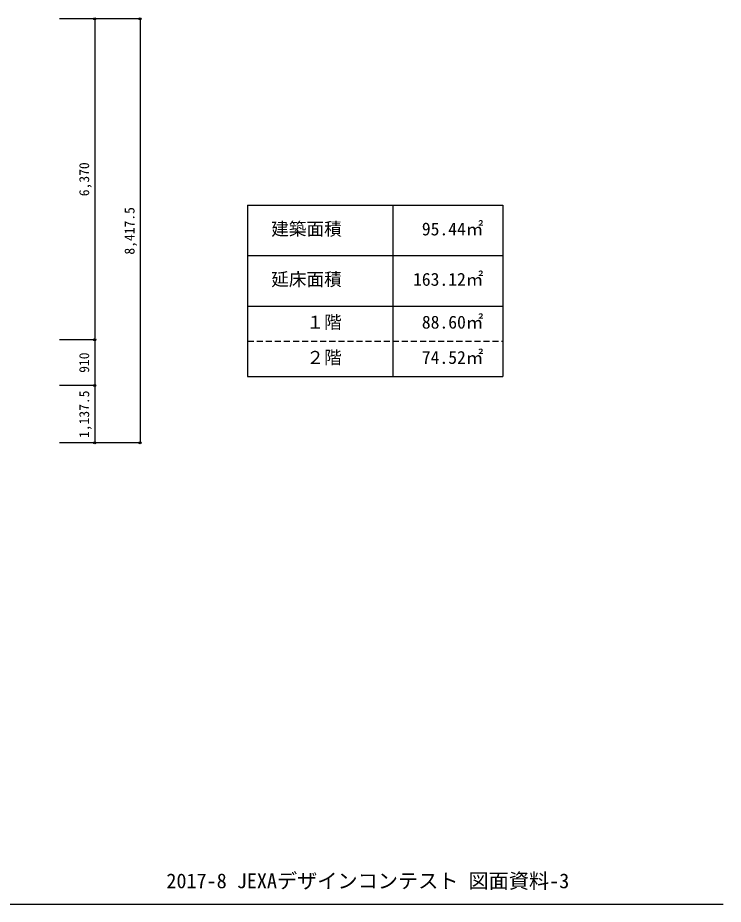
# Model space of a CAD drawing. Units: millimetres, scale not verified. Extents: x -88025 to -46623, y -44026 to 48287.
# Drawn here: x -60622 to -46623, y -18866 to -1272 of the extents above; entities that cross this region are included whole.
import ezdxf
from ezdxf.enums import TextEntityAlignment as Align

# ---------------------------------------------------------------- set-up
doc = ezdxf.new("R2010")
doc.units = ezdxf.units.MM
doc.header["$LTSCALE"] = 100
doc.header["$PDMODE"] = 32
doc.header["$PDSIZE"] = 40
doc.linetypes.add('DASHED1', pattern=[1.8, 1.2, -0.6])
for name, color, linetype in [('0-1', 7, 'Continuous'), ('1-0', 4, 'Continuous'), ('1-3', 4, 'Continuous')]:
    doc.layers.add(name, color=color, linetype=linetype)
doc.styles.add('ＭＳ ゴシック', font='')
doc.styles.get('ＭＳ ゴシック').set_extended_font_data('MS Gothic')

msp = doc.modelspace()

# ---------------------------------------------------------------- linework, layer by layer
at = {"layer": '0-1', "color": 4}
for p, q in [((-59095.5, -1292.2), (-59795.5, -1292.2)), ((-59095.5, -1292.2), (-59095.5, -7662.2)), ((-58195.5, -1292.2), (-59095.5, -1292.2)), ((-58195.5, -1292.2), (-58195.5, -9709.7)), ((-59095.5, -7662.2), (-59795.5, -7662.2)), ((-59095.5, -7662.2), (-59095.5, -8572.2)), ((-59095.5, -8572.2), (-59795.5, -8572.2)), ((-59095.5, -8572.2), (-59095.5, -9709.7)), ((-59095.5, -9709.7), (-59795.5, -9709.7)), ((-58195.5, -9709.7), (-59095.5, -9709.7))]:
    msp.add_line(p, q, dxfattribs=at)
at = {"layer": '0-1', "color": 3}
for p in [(-59095.5, -1292.2), (-58195.5, -1292.2), (-59095.5, -7662.2), (-59095.5, -8572.2), (-59095.5, -9709.7), (-58195.5, -9709.7)]:
    msp.add_point(p, dxfattribs=at)
at = {"layer": '1-0', "color": 7}
for p, q in [((-56060, -4994), (-50995.5, -4994)), ((-53179.9, -4994), (-53179.9, -8394)), ((-50995.5, -4994), (-50995.5, -8394)), ((-56060, -5994), (-50995.5, -5994)), ((-56060, -6994), (-50995.5, -6994))]:
    msp.add_line(p, q, dxfattribs=at)
at = {"layer": '1-0', "color": 7, "linetype": 'DASHED1'}
msp.add_line((-56060, -7694), (-50995.5, -7694), dxfattribs=at)
at = {"layer": '1-0', "color": 5}
msp.add_line((-88025.2, -18866.5), (-46622.7, -18866.5), dxfattribs=at)
at = {"layer": '1-0', "color": 7}
msp.add_lwpolyline([(-56060, -4994), (-56060, -8394), (-50995.5, -8394)], dxfattribs=at)

# ---------------------------------------------------------------- texts
at = {"layer": '1-0', "style": 'ＭＳ ゴシック'}
for s, height, p in [('建築面積', 256.6, (-55592.8, -5669)), ('95.44㎡', 256.6, (-52603.4, -5669)), ('延床面積', 256.6, (-55592.8, -6669)), ('163.12㎡', 256.6, (-52778.4, -6669)), ('\u3000\u3000１階', 256.6, (-55592.8, -7519)), ('88.60㎡', 256.6, (-52603.4, -7519)), ('\u3000\u3000２階', 256.6, (-55592.8, -8219)), ('74.52㎡', 256.6, (-52603.4, -8219)), ('2017-8 JEXAデザインコンテスト 図面資料-3', 293.3, (-57672.7, -18636.5))]:
    msp.add_text(s, height=height, dxfattribs=at).set_placement(p, align=Align.BOTTOM_LEFT)
at = {"layer": '1-3', "style": 'ＭＳ ゴシック'}
for s, p in [('6,370', (-59145.5, -4814.7)), ('8,417.5', (-58245.5, -5973.4)), ('910', (-59145.5, -8319.7)), ('1,137.5', (-59145.5, -9613.4))]:
    msp.add_text(s, height=197.9, rotation=90, dxfattribs=at).set_placement(p, align=Align.BOTTOM_LEFT)

doc.saveas('drawing.dxf')
